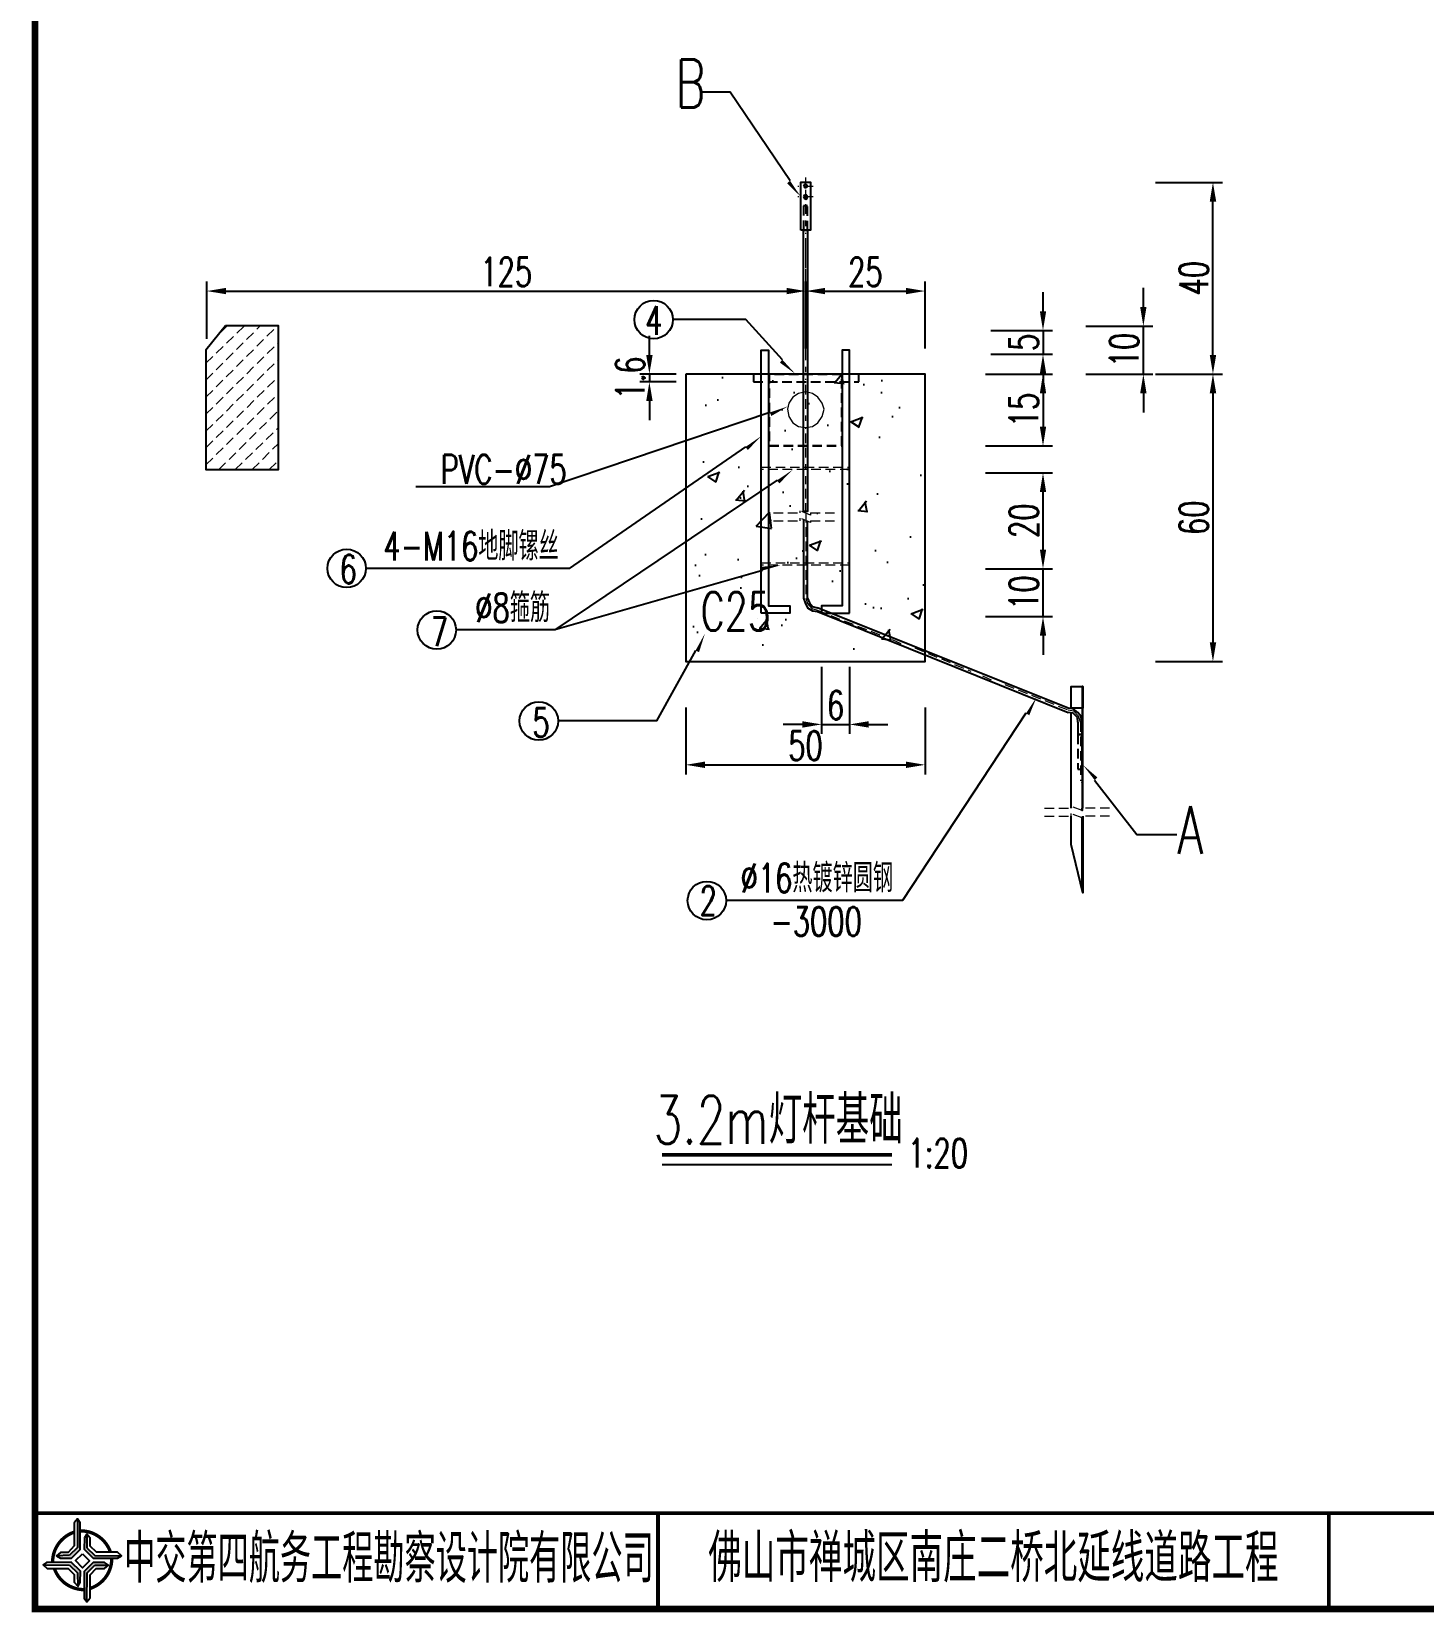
# Model space of a CAD drawing. Extents: x 12342 to 271026, y -9164 to -8044.
# Drawn here: x 14559.6 to 14704.8, y -8854.9 to -8689.9 of the extents above; entities that cross this region are included whole.
import ezdxf
from ezdxf.enums import TextEntityAlignment as Align

# ---------------------------------------------------------------- set-up
doc = ezdxf.new("R2010")
doc.units = 0
doc.header["$LTSCALE"] = 2
doc.header["$PDMODE"] = 32
doc.header["$PDSIZE"] = 0.3
doc.linetypes.add('DASHED', pattern=[0.75, 0.5, -0.25])
doc.layers.get('0').update_dxf_attribs({"linetype": 'CONTINUOUS'})
doc.layers.get('DEFPOINTS').update_dxf_attribs({"linetype": 'CONTINUOUS'})
for name, color, linetype in [('1', 251, 'DASHED'), ('1111111111', 7, 'CONTINUOUS'), ('图层1', 7, 'CONTINUOUS'), ('图框', 7, 'CONTINUOUS'), ('尺寸标注', 4, 'CONTINUOUS'), ('文字', 7, 'CONTINUOUS')]:
    doc.layers.add(name, color=color, linetype=linetype)
doc.styles.get("Standard").update_dxf_attribs({"font": 'simplex1.shx', "width": 0.7, "bigfont": 'hztxt.shx'})
doc.dimstyles.new('1：20', dxfattribs={"dimtxt": 3, "dimasz": 2, "dimexe": 1, "dimexo": 1, "dimgap": 0.5, "dimtad": 1, "dimlfac": 2, "dimrnd": 0.0095, "dimdsep": 46, "dimtxsty": 'Standard', "dimcen": 0.09, "dimclrd": 256, "dimclre": 256, "dimclrt": 256, "dimadec": 0, "dimazin": 0, "dimtfac": 1, "dimtix": 1, "dimtmove": 2, "dimatfit": 3, "dimfxl": 0, "dimtolj": 1, "dimtzin": 0, "dimarcsym": 0})

# ---------------------------------------------------------------- blocks, each defined once
blk = doc.blocks.new('tb')
at = {"lineweight": -3}
h = blk.add_hatch(color=256, dxfattribs=at)
h.paths.add_polyline_path([(-1.23, -0.13), (-3.78, -0.14), (-4.14, -0.41), (-1.4, -0.44), (-0.56, -1.24), (-0.54, -2.62), (-0.27, -2.2), (-0.26, -1.06)])
h.paths.add_polyline_path([(0.13, -1.08), (0.14, -3.86), (0.41, -4.26), (0.44, -1.24), (1.25, -0.43), (2.66, -0.43), (2.26, -0.16), (1.07, -0.15)])
h.paths.add_polyline_path([(1.08, 0.3), (3.62, 0.3), (4.02, 0.56), (1.25, 0.57), (0.43, 1.39), (0.43, 2.8), (0.16, 2.41), (0.15, 1.24)])
h.paths.add_polyline_path([(-0.28, 1.21), (-0.28, 3.99), (-0.56, 4.39), (-0.57, 1.41), (-1.38, 0.6), (-2.74, 0.56), (-2.33, 0.3), (-1.2, 0.29)])
for p, q in [((-0.56, 4.39), (-0.57, 1.41)), ((0.43, 2.8), (0.43, 1.39)), ((-1.38, 0.6), (-2.74, 0.56)), ((-0.57, 1.41), (-1.38, 0.6)), ((0.43, 1.39), (1.25, 0.57)), ((1.25, 0.57), (4.02, 0.56)), ((-4.14, -0.41), (-1.4, -0.44)), ((-1.4, -0.44), (-0.56, -1.24)), ((-0.56, -1.24), (-0.54, -2.62)), ((0.41, -4.26), (0.44, -1.24)), ((0.44, -1.24), (1.25, -0.43)), ((1.25, -0.43), (2.66, -0.43))]:
    blk.add_line(p, q, dxfattribs=at)
at = {"lineweight": -3, "flags": 128}
for points in [[(-0.9, 3.99), (-0.9, 1.58), (-1.53, 0.91), (-2.34, 0.91), (-2.74, 0.56), (-2.33, 0.3), (-1.2, 0.29), (-0.28, 1.21), (-0.28, 3.99), (-0.56, 4.39)], [(3.62, 0.92), (1.43, 0.92), (0.77, 1.54), (0.77, 2.38), (0.43, 2.8), (0.16, 2.41), (0.15, 1.24), (1.08, 0.3), (3.62, 0.3), (4.02, 0.56)], [(-0.04, 0.77), (0.68, 0.04), (-0.04, -0.69), (-0.77, 0.05)], [(-3.73, -0.76), (-1.54, -0.76), (-0.89, -1.39), (-0.89, -2.21), (-0.54, -2.62), (-0.27, -2.2), (-0.26, -1.06), (-1.23, -0.13), (-3.78, -0.14), (-4.14, -0.41)], [(0.75, -3.85), (0.75, -1.43), (1.4, -0.78), (2.26, -0.78), (2.66, -0.43), (2.26, -0.16), (1.07, -0.15), (0.13, -1.08), (0.14, -3.86), (0.41, -4.26)]]:
    blk.add_lwpolyline(points, close=True, dxfattribs=at)
at = {"lineweight": -3, "const_width": 0.35, "flags": 128}
for points in [[(2.88, 0.92, 0.324403), (-0.24, 3.15)], [(-0.9, 3.02, 0.324167), (-3.16, -0.14)], [(0.75, -2.86, 0.325418), (3.02, 0.26)], [(-2.98, -0.76, 0.322976), (0.14, -2.98)]]:
    blk.add_lwpolyline(points, format="xyb", dxfattribs=at)
blk = doc.blocks.new('*D781')
at = {"layer": 'DEFPOINTS', "color": 0}
for p in [(14640.35, -8717.01), (14577.85, -8723.01), (14640.35, -8739.51)]:
    blk.add_point(p, dxfattribs=at)
at = {"layer": '尺寸标注', "lineweight": -2}
for p, q in [((14577.85, -8722.01), (14577.85, -8716.01)), ((14640.35, -8723.01), (14640.35, -8716.01)), ((14579.85, -8717.01), (14638.35, -8717.01))]:
    blk.add_line(p, q, dxfattribs=at)
at = {"layer": '尺寸标注'}
for points in [[(14579.85, -8716.68), (14579.85, -8717.34), (14577.85, -8717.01)], [(14638.35, -8716.68), (14638.35, -8717.34), (14640.35, -8717.01)]]:
    blk.add_solid(points, dxfattribs=at)
at = {"layer": '尺寸标注', "insert": (14609.1, -8715.01), "char_height": 3, "attachment_point": 5}
blk.add_mtext('\\A1;125', dxfattribs=at)
blk = doc.blocks.new('*D782')
at = {"layer": 'DEFPOINTS', "color": 0}
for p in [(14667.78, -8705.67), (14682.83, -8705.67), (14667.78, -8725.67)]:
    blk.add_point(p, dxfattribs=at)
at = {"layer": '尺寸标注', "lineweight": -2}
for p, q in [((14676.83, -8705.67), (14683.83, -8705.67)), ((14682.83, -8723.67), (14682.83, -8707.67)), ((14676.83, -8725.67), (14683.83, -8725.67))]:
    blk.add_line(p, q, dxfattribs=at)
at = {"layer": '尺寸标注'}
for points in [[(14682.5, -8707.67), (14683.17, -8707.67), (14682.83, -8705.67)], [(14682.5, -8723.67), (14683.17, -8723.67), (14682.83, -8725.67)]]:
    blk.add_solid(points, dxfattribs=at)
at = {"layer": '尺寸标注', "insert": (14680.83, -8715.67), "char_height": 3, "attachment_point": 5, "rotation": 90}
blk.add_mtext('\\A1;40', dxfattribs=at)
blk = doc.blocks.new('*D783')
at = {"layer": 'DEFPOINTS', "color": 0}
for p in [(14667.78, -8725.67), (14667.78, -8755.67), (14682.83, -8755.67)]:
    blk.add_point(p, dxfattribs=at)
at = {"layer": '尺寸标注', "lineweight": -2}
for p, q in [((14676.83, -8725.67), (14683.83, -8725.67)), ((14682.83, -8727.67), (14682.83, -8753.67)), ((14676.83, -8755.67), (14683.83, -8755.67))]:
    blk.add_line(p, q, dxfattribs=at)
at = {"layer": '尺寸标注'}
for points in [[(14682.5, -8727.67), (14683.17, -8727.67), (14682.83, -8725.67)], [(14682.5, -8753.67), (14683.17, -8753.67), (14682.83, -8755.67)]]:
    blk.add_solid(points, dxfattribs=at)
at = {"layer": '尺寸标注', "insert": (14680.83, -8740.67), "char_height": 3, "attachment_point": 5, "rotation": 90}
blk.add_mtext('\\A1;60', dxfattribs=at)
blk = doc.blocks.new('*D790')
at = {"layer": 'DEFPOINTS', "color": 0}
for p in [(14652.8, -8725.67), (14652.8, -8733.17), (14665.1, -8733.17)]:
    blk.add_point(p, dxfattribs=at)
at = {"layer": '尺寸标注', "lineweight": -2}
for p, q in [((14659.1, -8725.67), (14666.1, -8725.67)), ((14665.1, -8727.67), (14665.1, -8731.17)), ((14659.1, -8733.17), (14666.1, -8733.17))]:
    blk.add_line(p, q, dxfattribs=at)
at = {"layer": '尺寸标注'}
for points in [[(14664.77, -8727.67), (14665.43, -8727.67), (14665.1, -8725.67)], [(14664.77, -8731.17), (14665.43, -8731.17), (14665.1, -8733.17)]]:
    blk.add_solid(points, dxfattribs=at)
at = {"layer": '尺寸标注', "insert": (14663.1, -8729.42), "char_height": 3, "attachment_point": 5, "rotation": 90}
blk.add_mtext('\\A1;15', dxfattribs=at)
blk = doc.blocks.new('*D791')
at = {"layer": 'DEFPOINTS', "color": 0}
for p in [(14652.8, -8745.98), (14665.1, -8745.98), (14652.8, -8750.98)]:
    blk.add_point(p, dxfattribs=at)
at = {"layer": '尺寸标注', "lineweight": -2}
for p, q in [((14665.1, -8743.98), (14665.1, -8741.98)), ((14659.1, -8745.98), (14666.1, -8745.98)), ((14665.1, -8750.98), (14665.1, -8745.98)), ((14659.1, -8750.98), (14666.1, -8750.98)), ((14665.1, -8752.98), (14665.1, -8754.98))]:
    blk.add_line(p, q, dxfattribs=at)
at = {"layer": '尺寸标注'}
for points in [[(14664.77, -8743.98), (14665.43, -8743.98), (14665.1, -8745.98)], [(14664.77, -8752.98), (14665.43, -8752.98), (14665.1, -8750.98)]]:
    blk.add_solid(points, dxfattribs=at)
at = {"layer": '尺寸标注', "insert": (14663.1, -8748.48), "char_height": 3, "attachment_point": 5, "rotation": 90}
blk.add_mtext('\\A1;10', dxfattribs=at)
blk = doc.blocks.new('*D784')
at = {"layer": 'DEFPOINTS', "color": 0}
for p in [(14652.8, -8735.98), (14665.1, -8735.98), (14652.8, -8745.98)]:
    blk.add_point(p, dxfattribs=at)
at = {"layer": '尺寸标注', "lineweight": -2}
for p, q in [((14659.1, -8735.98), (14666.1, -8735.98)), ((14665.1, -8743.98), (14665.1, -8737.98)), ((14659.1, -8745.98), (14666.1, -8745.98))]:
    blk.add_line(p, q, dxfattribs=at)
at = {"layer": '尺寸标注'}
for points in [[(14664.77, -8737.98), (14665.43, -8737.98), (14665.1, -8735.98)], [(14664.77, -8743.98), (14665.43, -8743.98), (14665.1, -8745.98)]]:
    blk.add_solid(points, dxfattribs=at)
at = {"layer": '尺寸标注', "insert": (14663.1, -8740.98), "char_height": 3, "attachment_point": 5, "rotation": 90}
blk.add_mtext('\\A1;20', dxfattribs=at)
blk = doc.blocks.new('*D785')
at = {"layer": 'DEFPOINTS', "color": 0}
for p in [(14663.1, -8720.67), (14675.57, -8720.67), (14663.1, -8725.67)]:
    blk.add_point(p, dxfattribs=at)
at = {"layer": '尺寸标注', "lineweight": -2}
for p, q in [((14675.57, -8718.67), (14675.57, -8716.67)), ((14669.57, -8720.67), (14676.57, -8720.67)), ((14675.57, -8725.67), (14675.57, -8720.67)), ((14669.57, -8725.67), (14676.57, -8725.67)), ((14675.57, -8727.67), (14675.57, -8729.67))]:
    blk.add_line(p, q, dxfattribs=at)
at = {"layer": '尺寸标注'}
for points in [[(14675.24, -8718.67), (14675.9, -8718.67), (14675.57, -8720.67)], [(14675.24, -8727.67), (14675.9, -8727.67), (14675.57, -8725.67)]]:
    blk.add_solid(points, dxfattribs=at)
at = {"layer": '尺寸标注', "insert": (14673.57, -8723.17), "char_height": 3, "attachment_point": 5, "rotation": 90}
blk.add_mtext('\\A1;10', dxfattribs=at)
blk = doc.blocks.new('*D786')
at = {"layer": 'DEFPOINTS', "color": 0}
for p in [(14658.66, -8721.11), (14658.66, -8723.61), (14665.1, -8723.61)]:
    blk.add_point(p, dxfattribs=at)
at = {"layer": '尺寸标注', "lineweight": -2}
for p, q in [((14665.1, -8719.11), (14665.1, -8717.11)), ((14659.66, -8721.11), (14666.1, -8721.11)), ((14665.1, -8721.11), (14665.1, -8723.61)), ((14659.66, -8723.61), (14666.1, -8723.61)), ((14665.1, -8725.61), (14665.1, -8727.61))]:
    blk.add_line(p, q, dxfattribs=at)
at = {"layer": '尺寸标注'}
for points in [[(14664.77, -8719.11), (14665.43, -8719.11), (14665.1, -8721.11)], [(14664.77, -8725.61), (14665.43, -8725.61), (14665.1, -8723.61)]]:
    blk.add_solid(points, dxfattribs=at)
at = {"layer": '尺寸标注', "insert": (14663.1, -8722.36), "char_height": 3, "attachment_point": 5, "rotation": 90}
blk.add_mtext('\\A1;5', dxfattribs=at)
blk = doc.blocks.new('*D792')
at = {"layer": 'DEFPOINTS', "color": 0}
for p in [(14627.83, -8755.65), (14652.8, -8755.65), (14652.8, -8766.45)]:
    blk.add_point(p, dxfattribs=at)
at = {"layer": '尺寸标注', "lineweight": -2}
for p, q in [((14627.83, -8760.45), (14627.83, -8767.45)), ((14652.8, -8760.45), (14652.8, -8767.45)), ((14629.83, -8766.45), (14650.8, -8766.45))]:
    blk.add_line(p, q, dxfattribs=at)
at = {"layer": '尺寸标注'}
for points in [[(14629.83, -8766.11), (14629.83, -8766.78), (14627.83, -8766.45)], [(14650.8, -8766.11), (14650.8, -8766.78), (14652.8, -8766.45)]]:
    blk.add_solid(points, dxfattribs=at)
at = {"layer": '尺寸标注', "insert": (14640.32, -8764.45), "char_height": 3, "attachment_point": 5}
blk.add_mtext('\\A1;50', dxfattribs=at)
blk = doc.blocks.new('*D793')
at = {"layer": 'DEFPOINTS', "color": 0}
for p in [(14642, -8749.87), (14644.92, -8749.87), (14644.92, -8762.23)]:
    blk.add_point(p, dxfattribs=at)
at = {"layer": '尺寸标注', "lineweight": -2}
for p, q in [((14642, -8756.23), (14642, -8763.23)), ((14644.92, -8756.23), (14644.92, -8763.23)), ((14640, -8762.23), (14638, -8762.23)), ((14642, -8762.23), (14644.92, -8762.23)), ((14646.92, -8762.23), (14648.92, -8762.23))]:
    blk.add_line(p, q, dxfattribs=at)
at = {"layer": '尺寸标注'}
for points in [[(14640, -8761.9), (14640, -8762.57), (14642, -8762.23)], [(14646.92, -8761.9), (14646.92, -8762.57), (14644.92, -8762.23)]]:
    blk.add_solid(points, dxfattribs=at)
at = {"layer": '尺寸标注', "insert": (14643.46, -8760.23), "char_height": 3, "attachment_point": 5}
blk.add_mtext('\\A1;6', dxfattribs=at)
blk = doc.blocks.new('*D794')
at = {"layer": 'DEFPOINTS', "color": 0}
for p in [(14627.83, -8725.67), (14624.03, -8726.49), (14627.83, -8726.49)]:
    blk.add_point(p, dxfattribs=at)
at = {"layer": '尺寸标注', "lineweight": -2}
for p, q in [((14624.03, -8723.67), (14624.03, -8721.67)), ((14626.83, -8725.67), (14623.03, -8725.67)), ((14624.03, -8725.67), (14624.03, -8726.49)), ((14626.83, -8726.49), (14623.03, -8726.49)), ((14624.03, -8728.49), (14624.03, -8730.49))]:
    blk.add_line(p, q, dxfattribs=at)
at = {"layer": '尺寸标注'}
for points in [[(14623.7, -8723.67), (14624.37, -8723.67), (14624.03, -8725.67)], [(14623.7, -8728.49), (14624.37, -8728.49), (14624.03, -8726.49)]]:
    blk.add_solid(points, dxfattribs=at)
at = {"layer": '尺寸标注', "insert": (14622.03, -8726.08), "char_height": 3, "attachment_point": 5, "rotation": 90}
blk.add_mtext('\\A1;1.6', dxfattribs=at)
blk = doc.blocks.new('*D795')
at = {"layer": 'DEFPOINTS', "color": 0}
for p in [(14652.8, -8717.01), (14640.35, -8720.39), (14652.8, -8725.67)]:
    blk.add_point(p, dxfattribs=at)
at = {"layer": '尺寸标注', "lineweight": -2}
for p, q in [((14640.35, -8719.39), (14640.35, -8716.01)), ((14652.8, -8723.01), (14652.8, -8716.01)), ((14642.35, -8717.01), (14650.8, -8717.01))]:
    blk.add_line(p, q, dxfattribs=at)
at = {"layer": '尺寸标注'}
for points in [[(14642.35, -8716.68), (14642.35, -8717.34), (14640.35, -8717.01)], [(14650.8, -8716.68), (14650.8, -8717.34), (14652.8, -8717.01)]]:
    blk.add_solid(points, dxfattribs=at)
at = {"layer": '尺寸标注', "insert": (14646.57, -8715.01), "char_height": 3, "attachment_point": 5}
blk.add_mtext('\\A1;25', dxfattribs=at)
blk = doc.blocks.new('DIM')
at = {"color": 4}
blk.add_lwpolyline([(-1, -0.1, 0.2, 0, 0), (0, 0, 0, 0, 0)], format="xyseb", dxfattribs=at)

msp = doc.modelspace()

# ---------------------------------------------------------------- hatches: boundary and pattern name
at = {"layer": '图框', "linetype": 'Continuous'}
h = msp.add_hatch(dxfattribs=at)
h.set_pattern_fill('AR-CONC', color=8, scale=0.07, style=0)
h.set_pattern_definition([(50, (1226.772, 0), (12.752927, -1.115736), [1.3335, -14.6685]), (355, (1226.772, 0), (-2.466998, 13.373965), [1.0668, -11.7348]), (100.451, (1227.835, -0.093), (10.285975, 12.258168), [1.1333, -12.4663]), (46.1842, (1226.772, 3.556), (18.975533, -2.942963), [2.00025, -22.00275]), (96.6356, (1228.353, 3.31), (16.618296, 17.319789), [1.69995, -18.69945]), (351.184, (1226.772, 3.556), (16.618322, 17.319758), [1.6002, -17.6022]), (21, (1228.55, 2.667), (10.6130416, -7.158586), [1.3335, -14.6685]), (326, (1228.55, 2.667), (4.326142, 12.893158), [1.0668, -11.7348]), (71.4514, (1229.435, 2.07), (14.939154, 5.7346), [1.1333, -12.4663]), (37.5, (1226.772, 0), (0.2162022, 5.9188527), [0, -11.59256, 0, -11.9126, 0, -11.77925]), (7.5, (1226.772, 0), (4.6773764, 7.0126402), [0, -6.79196, 0, -11.32586, 0, -4.48945]), (327.5, (1222.8073, 0), (9.4913417, -0.4010121), [0, -4.445, 0, -13.8684, 0, -18.4023]), (317.5, (1221.029, 0), (10.3690427, 1.7798544), [0, -5.7785, 0, -9.21004, 0, -13.0683])])
h.paths.add_polyline_path([(14627.831431, -8725.666592), (14627.831431, -8755.653886), (14652.799664, -8755.653886), (14652.799664, -8725.666592)])

# ---------------------------------------------------------------- linework, layer by layer
at = {"layer": '1', "color": 0, "lineweight": 5}
for points in [[(14641.109702, -8706.098612), (14639.521392, -8706.098612)], [(14640.347314, -8708.95757), (14640.347314, -8705.145626)], [(14641.109702, -8707.178663), (14639.521392, -8707.178663)], [(14640.347314, -8710.228218), (14640.347314, -8709.656427)], [(14640.347314, -8714.040163), (14640.347314, -8710.927075)], [(14640.347314, -8715.310811), (14640.347314, -8714.739019)], [(14640.347314, -8719.122755), (14640.347314, -8716.009667)], [(14640.347314, -8720.393403), (14640.347314, -8719.821611)], [(14640.347314, -8724.205347), (14640.347314, -8721.092259)], [(14640.347314, -8725.475995), (14640.347314, -8724.904203)], [(14640.347314, -8729.287939), (14640.347314, -8726.174851)], [(14640.347314, -8730.558587), (14640.347314, -8729.986795)], [(14640.347314, -8734.370531), (14640.347314, -8731.257443)], [(14640.347314, -8735.641179), (14640.347314, -8735.069387)], [(14640.347314, -8740.15198), (14640.347314, -8736.340035)], [(14640.347314, -8740.15198), (14640.347314, -8749.046516), (14640.537911, -8749.618307), (14640.982638, -8750.126567), (14641.554429, -8750.317164), (14648.161799, -8752.921992)], [(14649.368915, -8753.366719), (14650.512498, -8753.874978)], [(14651.719614, -8754.256173), (14657.564594, -8756.670404)], [(14658.77171, -8757.178663), (14659.915293, -8757.686922)], [(14661.122409, -8758.068117), (14667.729779, -8760.736478)], [(14669.000427, -8762.007126), (14668.80983, -8761.371802), (14668.30157, -8760.863542), (14667.729779, -8760.736478)], [(14669.000427, -8762.007126), (14669.000427, -8768.106236)]]:
    msp.add_lwpolyline(points, dxfattribs=at)
at = {"layer": '1', "color": 0, "lineweight": 25}
for points in [[(14640.537911, -8706.098612), (14640.474378, -8705.908015), (14640.347314, -8705.844483), (14640.220249, -8705.908015), (14640.093184, -8706.098612), (14640.220249, -8706.162145), (14640.347314, -8706.225677), (14640.474378, -8706.162145), (14640.537911, -8706.098612)], [(14640.537911, -8707.178663), (14640.474378, -8706.988066), (14640.220249, -8706.988066), (14640.093184, -8707.178663), (14640.220249, -8707.36926), (14640.347314, -8707.432793), (14640.474378, -8707.36926), (14640.537911, -8707.178663)], [(14640.093184, -8708.131649), (14640.093184, -8710.672945), (14640.537911, -8710.672945), (14640.537911, -8708.131649), (14640.093184, -8708.131649)], [(14634.883527, -8725.666592), (14634.883527, -8726.492513)], [(14645.874633, -8726.492513), (14645.874633, -8725.666592)], [(14634.883527, -8726.492513), (14645.874633, -8726.492513)], [(14668.746297, -8762.007126), (14668.682765, -8761.498866), (14668.238038, -8761.05414), (14667.729779, -8760.990607)], [(14669.191024, -8766.899121), (14669.191024, -8763.277774), (14668.746297, -8763.277774), (14668.746297, -8766.899121), (14669.191024, -8766.899121)]]:
    msp.add_lwpolyline(points, dxfattribs=at)
at = {"layer": '1', "color": 0, "lineweight": 9}
for points in [[(14640.347314, -8723.633555), (14640.347314, -8711.498866)], [(14577.767898, -8724.523009), (14581.770439, -8720.647532)], [(14577.767898, -8726.301916), (14583.422282, -8720.647532)], [(14577.767898, -8728.080823), (14585.201189, -8720.647532)], [(14579.292676, -8721.346389), (14579.991532, -8720.647532)], [(14577.767898, -8729.859731), (14585.328254, -8722.362907)], [(14577.767898, -8731.638638), (14585.328254, -8724.141814)], [(14577.767898, -8733.354013), (14585.328254, -8725.920722)], [(14577.767898, -8735.13292), (14585.328254, -8727.699629)], [(14642.253286, -8729.351471), (14642.062688, -8728.716147), (14641.617962, -8728.080823), (14641.04617, -8727.699629), (14640.347314, -8727.509032), (14639.584925, -8727.699629), (14639.013133, -8728.080823), (14638.568406, -8728.716147), (14638.441342, -8729.351471), (14638.568406, -8730.11386), (14639.013133, -8730.749184), (14639.584925, -8731.130379), (14640.347314, -8731.257443), (14641.04617, -8731.130379), (14641.617962, -8730.749184), (14642.062688, -8730.11386), (14642.253286, -8729.351471)], [(14579.102079, -8735.641179), (14585.328254, -8729.478536)], [(14580.817453, -8735.641179), (14585.328254, -8731.257443)], [(14582.596361, -8735.641179), (14585.328254, -8732.909286)], [(14584.375268, -8735.641179), (14585.328254, -8734.688193)], [(14635.709448, -8735.641179), (14635.709448, -8735.387049), (14644.921647, -8735.387049), (14644.921647, -8735.641179), (14635.709448, -8735.641179)], [(14636.725967, -8740.977901), (14636.725967, -8740.914368)], [(14636.980096, -8740.15198), (14639.775522, -8740.15198), (14639.775522, -8739.961382)], [(14636.980096, -8740.977901), (14639.775522, -8740.977901), (14639.775522, -8740.723771)], [(14640.855573, -8740.15198), (14640.855573, -8740.406109), (14639.775522, -8739.961382)], [(14640.855573, -8740.977901), (14640.855573, -8741.168498), (14639.775522, -8740.723771)], [(14640.855573, -8740.15198), (14643.778063, -8740.15198)], [(14640.855573, -8740.977901), (14643.778063, -8740.977901)], [(14641.554429, -8740.279044), (14641.554429, -8740.215512)], [(14635.709448, -8745.615766), (14635.709448, -8745.361636), (14644.921647, -8745.361636), (14644.921647, -8745.615766), (14635.709448, -8745.615766)], [(14669.191024, -8758.512844), (14669.254556, -8758.322246)], [(14669.191024, -8758.766973), (14669.254556, -8758.576376)], [(14669.191024, -8759.021103), (14669.254556, -8758.95757)], [(14669.191024, -8759.338765), (14669.254556, -8759.2117)], [(14669.191024, -8759.592894), (14669.254556, -8759.46583)], [(14669.191024, -8759.847024), (14669.254556, -8759.783492)], [(14669.191024, -8760.101154), (14669.254556, -8760.037621)], [(14669.191024, -8760.482348), (14669.254556, -8760.291751)], [(14669.191024, -8760.736478), (14669.254556, -8760.609413)], [(14669.191024, -8760.990607), (14669.254556, -8760.863542)], [(14669.191024, -8761.308269), (14669.254556, -8761.117672)], [(14669.191024, -8761.562399), (14669.254556, -8761.498866)], [(14669.191024, -8761.816528), (14669.254556, -8761.752996)], [(14669.191024, -8762.134191), (14669.254556, -8762.007126)], [(14669.191024, -8762.38832), (14669.254556, -8762.261255)], [(14669.191024, -8762.64245), (14669.254556, -8762.578917)], [(14669.191024, -8763.023644), (14669.254556, -8762.833047)], [(14669.191024, -8763.277774), (14669.254556, -8763.087177)], [(14669.191024, -8763.531903), (14669.254556, -8763.404839)], [(14669.191024, -8763.849565), (14669.254556, -8763.658968)], [(14669.191024, -8764.103695), (14669.254556, -8763.913098)], [(14669.191024, -8764.357825), (14669.254556, -8764.294292)], [(14669.191024, -8764.611954), (14669.254556, -8764.548422)], [(14669.191024, -8764.929616), (14669.254556, -8764.802551)], [(14669.191024, -8765.183746), (14669.254556, -8765.120213)], [(14669.191024, -8765.437875), (14669.254556, -8765.374343)], [(14669.191024, -8765.81907), (14669.254556, -8765.628473)], [(14669.191024, -8766.073199), (14669.254556, -8765.946135)], [(14669.191024, -8766.327329), (14669.254556, -8766.200264)], [(14669.191024, -8766.644991), (14669.254556, -8766.454394)], [(14669.191024, -8766.899121), (14669.254556, -8766.835588)], [(14669.191024, -8767.15325), (14669.254556, -8767.089718)], [(14669.191024, -8767.470912), (14669.254556, -8767.343847)], [(14669.191024, -8767.725042), (14669.254556, -8767.597977)], [(14669.191024, -8767.979171), (14669.254556, -8767.915639)], [(14669.191024, -8768.614495), (14669.254556, -8768.423898)], [(14669.191024, -8768.868625), (14669.254556, -8768.74156)], [(14669.191024, -8769.186287), (14669.254556, -8768.99569)], [(14665.252015, -8770.965194), (14668.047441, -8770.965194), (14668.047441, -8770.774597)], [(14669.191024, -8770.965194), (14669.191024, -8771.219324), (14668.047441, -8770.774597)], [(14669.191024, -8769.440417), (14669.254556, -8769.249819)], [(14669.191024, -8769.694546), (14669.254556, -8769.631014)], [(14669.191024, -8769.948676), (14669.254556, -8769.885143)], [(14669.191024, -8770.266338), (14669.254556, -8770.139273)], [(14669.191024, -8770.520468), (14669.254556, -8770.456935)], [(14669.191024, -8770.774597), (14669.254556, -8770.711065)], [(14665.252015, -8771.791116), (14668.047441, -8771.791116), (14668.047441, -8771.536986)], [(14669.191024, -8771.791116), (14669.191024, -8771.981713), (14668.047441, -8771.536986)], [(14672.049982, -8770.965194), (14669.191024, -8770.965194)], [(14669.191024, -8771.155792), (14669.191024, -8771.028727)], [(14672.049982, -8771.791116), (14669.191024, -8771.791116)], [(14669.191024, -8772.17231), (14669.254556, -8771.981713)], [(14669.191024, -8772.42644), (14669.254556, -8772.299375)], [(14669.254556, -8770.965194), (14669.254556, -8770.901662)], [(14669.191024, -8772.680569), (14669.254556, -8772.553504)], [(14669.191024, -8772.998231), (14669.254556, -8772.807634)], [(14669.191024, -8773.252361), (14669.254556, -8773.061764)], [(14669.191024, -8773.50649), (14669.254556, -8773.442958)], [(14669.191024, -8774.078282), (14669.254556, -8773.951217)], [(14669.191024, -8774.332412), (14669.254556, -8774.268879)], [(14669.191024, -8774.713606), (14669.254556, -8774.523009)], [(14669.191024, -8774.967736), (14669.254556, -8774.777138)], [(14669.191024, -8775.221865), (14669.254556, -8775.0948)], [(14669.191024, -8775.475995), (14669.254556, -8775.34893)], [(14669.191024, -8775.793657), (14669.254556, -8775.60306)], [(14669.191024, -8776.047786), (14669.254556, -8775.984254)], [(14669.191024, -8776.301916), (14669.254556, -8776.238384)], [(14669.191024, -8776.619578), (14669.254556, -8776.492513)], [(14669.191024, -8776.873708), (14669.254556, -8776.810175)], [(14669.191024, -8777.127837), (14669.254556, -8777.064305)], [(14669.191024, -8777.509032), (14669.254556, -8777.318434)], [(14669.191024, -8777.763161), (14669.254556, -8777.636096)], [(14669.191024, -8778.017291), (14669.254556, -8777.890226)], [(14669.191024, -8778.334953), (14669.254556, -8778.144356)], [(14669.191024, -8778.589082), (14669.254556, -8778.398485)], [(14669.191024, -8778.843212), (14669.254556, -8778.77968)], [(14669.191024, -8779.160874), (14669.254556, -8779.033809)], [(14669.191024, -8779.351471), (14669.254556, -8779.287939)], [(14669.254556, -8779.605601), (14669.254556, -8779.542069)]]:
    msp.add_lwpolyline(points, dxfattribs=at)
at = {"layer": '1', "color": 0, "lineweight": 30}
msp.add_lwpolyline([(14636.53537, -8725.666592), (14636.53537, -8733.163415), (14644.095725, -8733.163415), (14644.095725, -8725.666592), (14636.53537, -8725.666592)], dxfattribs=at)
at = {"layer": '图层1', "color": 4}
for points in [[(14638.71894, -8705.521755), (14632.461298, -8696.265258), (14629.394432, -8696.265258)], [(14637.923827, -8724.18979), (14634.086483, -8719.988044), (14626.48636, -8719.988044)], [(14636.609788, -8729.673066), (14613.591837, -8737.437559), (14599.671606, -8737.437559)], [(14634.062768, -8733.274144), (14615.643295, -8745.971124), (14594.45077, -8745.951831)], [(14637.350748, -8736.758367), (14614.162645, -8752.374588), (14603.858346, -8752.374626)], [(14628.85373, -8754.507146), (14624.77616, -8761.872063), (14614.501939, -8761.872063)], [(14663.325533, -8761.072257), (14650.445522, -8780.616022), (14632.032974, -8780.613972)], [(14670.480993, -8768.034221), (14674.89622, -8773.721671), (14679.065156, -8773.721671)]]:
    msp.add_lwpolyline(points, dxfattribs=at)
at = {"layer": '图层1', "color": 4, "extrusion": (0, 0, -1)}
msp.add_lwpolyline([(-14635.833694, -8746.166546), (-14614.162645, -8752.374588)], dxfattribs=at)
at = {"layer": '图层1'}
for centre in [(14624.480194, -8719.988044), (14592.444605, -8745.951831), (14601.85218, -8752.374626), (14612.495774, -8761.872063), (14630.026808, -8780.613199)]:
    msp.add_circle(centre, 2.006166, dxfattribs=at)
at = {"layer": '图框'}
for points, const_width in [([(14939.923771, -8577.543704), (14559.923771, -8577.543704), (14559.923771, -8854.543704), (14939.923771, -8854.543704), (14939.923771, -8577.543704)], 0.7), ([(14559.923771, -8844.543704), (14939.923771, -8844.543704)], 0.4), ([(14624.923771, -8844.543704), (14624.923771, -8854.543704)], 0.4), ([(14694.923771, -8854.543704), (14694.923771, -8844.543704)], 0.4)]:
    msp.add_lwpolyline(points, dxfattribs=dict(at, const_width=const_width))
at = {"layer": '图框', "color": 1}
for points in [[(14639.839054, -8710.672945), (14639.839054, -8705.653886), (14640.855573, -8705.653886), (14640.855573, -8710.672945), (14639.839054, -8710.672945)], [(14640.093184, -8740.024915), (14640.093184, -8710.672945), (14640.537911, -8710.672945), (14640.537911, -8740.024915), (14640.093184, -8740.024915)], [(14579.800935, -8720.647532), (14577.767898, -8723.188828), (14577.767898, -8735.641179), (14585.328254, -8735.641179), (14585.328254, -8720.647532), (14579.800935, -8720.647532)], [(14635.709448, -8750.634826), (14635.709448, -8723.188828), (14636.471837, -8723.188828), (14636.471837, -8749.872437), (14638.695471, -8749.872437), (14638.695471, -8750.634826), (14635.709448, -8750.634826)], [(14644.921647, -8750.634826), (14644.921647, -8723.188828), (14644.159258, -8723.188828), (14644.159258, -8749.872437), (14641.999156, -8749.872437), (14641.999156, -8750.634826), (14644.921647, -8750.634826)], [(14627.831431, -8725.666592), (14627.831431, -8755.653886), (14652.799664, -8755.653886), (14652.799664, -8725.666592), (14627.831431, -8725.666592)], [(14640.093184, -8740.914368), (14640.093184, -8749.046516), (14640.283781, -8749.554775), (14640.537911, -8750.063034), (14641.04617, -8750.380696), (14641.554429, -8750.444229), (14667.729779, -8760.990607)], [(14640.537911, -8749.046516), (14640.537911, -8741.041433)], [(14640.537911, -8749.046516), (14640.728508, -8749.554775), (14641.04617, -8749.935969), (14641.554429, -8750.063034)], [(14668.746297, -8762.007126), (14668.746297, -8763.277774), (14669.191024, -8763.277774), (14669.191024, -8762.007126), (14669.063959, -8761.371802), (14668.746297, -8760.990607), (14668.238038, -8760.609413), (14667.729779, -8760.54588), (14641.554429, -8750.063034)], [(14668.047441, -8760.54588), (14668.047441, -8758.258714), (14669.254556, -8758.258714), (14669.254556, -8760.54588), (14668.047441, -8760.54588)], [(14669.254556, -8770.965194), (14669.254556, -8758.258714), (14669.191024, -8758.258714), (14669.191024, -8771.219324), (14669.191024, -8770.965194), (14669.254556, -8770.965194)], [(14668.047441, -8770.965194), (14668.047441, -8760.990607)], [(14669.191024, -8768.360366), (14669.254556, -8768.169769)], [(14669.254556, -8771.791116), (14669.254556, -8779.796198), (14668.047441, -8774.777138), (14668.047441, -8771.791116)], [(14669.254556, -8771.791116), (14669.254556, -8779.796198), (14669.191024, -8779.287939), (14669.191024, -8771.981713)], [(14669.191024, -8773.824152), (14669.254556, -8773.697088)]]:
    msp.add_lwpolyline(points, dxfattribs=at)
at = {"layer": '文字'}
msp.add_line((14625.351124, -8808.152867), (14649.338288, -8808.152867), dxfattribs=at)
at = {"layer": '文字', "const_width": 0.4}
msp.add_lwpolyline([(14625.351124, -8807.152867), (14649.338288, -8807.152867)], dxfattribs=at)

# ---------------------------------------------------------------- block references
at = {"layer": '图层1', "yscale": 2, "zscale": 2}
for p, xscale, rotation in [((14639.839054, -8707.178663), 1.999999999999984, 304.0597548049687), ((14639.272551, -8725.666592), 2.000000000000017, 312.4046223299985), ((14638.504874, -8729.033809), 1.999999999999978, 18.64045239604861), ((14635.709448, -8732.139048), 2.000000000000007, 34.57941763530329), ((14639.00963, -8735.641179), 1.999999999999983, 33.95862373055281), ((14629.822464, -8752.757416), 2, 61.02899473070335), ((14664.426094, -8759.402297), 1.99999999999999, 56.61374770714461)]:
    msp.add_blockref('DIM', p, dxfattribs=dict(at, xscale=xscale, rotation=rotation))
at = {"layer": '图层1', "extrusion": (0, 0, -1), "xscale": 2.000000000000004, "yscale": 2, "zscale": 2, "rotation": 164.0147359766022}
msp.add_blockref('DIM', (-14637.756359, -8745.615766), dxfattribs=at)
at = {"layer": '图层1', "color": 4, "xscale": 1.999999999999981, "yscale": 2, "zscale": 2, "rotation": 127.8225665910526}
msp.add_blockref('DIM', (14669.254556, -8766.454394), dxfattribs=at)
at = {"layer": '图框', "lineweight": -3}
msp.add_blockref('tb', (14564.919504, -8849.538367), dxfattribs=at)

# ---------------------------------------------------------------- texts
at = {"layer": '1111111111', "color": 7, "width": 0.7}
for s, height, p in [('B', 5, (14626.745699, -8697.838199)), ('4', 3, (14623.601655, -8721.574701)), ('PVC-%%C75', 3, (14602.260931, -8737.114463)), ('4-M16地脚镙丝', 3, (14596.279308, -8745.129237)), ('6', 3, (14591.713075, -8747.520569)), ('%%C8箍筋', 3, (14605.86417, -8751.553491)), ('7', 3, (14601.224378, -8754.072898)), ('5', 3, (14611.837408, -8763.519259)), ('A', 5, (14679.124464, -8775.74967)), ('%%C16热镀锌圆钢', 3, (14633.551395, -8779.759274)), ('2', 3, (14629.272631, -8782.120464)), ('-3000', 3, (14636.654271, -8784.294128))]:
    msp.add_text(s, height=height, dxfattribs=at).set_placement(p)
at = {"layer": '1111111111', "color": 1, "width": 0.7}
msp.add_text('C25', height=4, dxfattribs=at).set_placement((14629.372692, -8752.44807))
at = {"layer": '图框'}
for s, width, p in [('中交第四航务工程勘察设计院有限公司', 0.65, (14596.854611, -8849.295261)), ('佛山市禅城区南庄二桥北延线道路工程', 0.7, (14659.923771, -8849.229003))]:
    msp.add_text(s, height=5, dxfattribs=dict(at, width=width)).set_placement(p, align=Align.MIDDLE_CENTER)
at = {"layer": '文字', "width": 0.7}
for s, height, p in [('3.2m灯杆基础', 5, (14637.470254, -8803.497521)), ('1:20', 3, (14654.126155, -8806.974965))]:
    msp.add_text(s, height=height, dxfattribs=at).set_placement(p, align=Align.MIDDLE_CENTER)

# ---------------------------------------------------------------- dimensions: what is measured, and where the dimension line sits
at = {"layer": '尺寸标注'}
for base, p1, p2, picture, middle in [((14682.833603, -8705.666592), (14667.78405, -8725.666592), (14667.78405, -8705.666592), '*D782', (14680.833603, -8715.666592)), ((14665.101189, -8723.610052), (14658.664685, -8721.110052), (14658.664685, -8723.610052), '*D786', (14663.101189, -8722.360052)), ((14675.571072, -8720.666592), (14663.099283, -8725.666592), (14663.099283, -8720.666592), '*D785', (14673.571072, -8723.166592)), ((14665.099283, -8733.166592), (14652.799664, -8725.666592), (14652.799664, -8733.166592), '*D790', (14663.099283, -8729.416592)), ((14682.833603, -8755.666592), (14667.78405, -8725.666592), (14667.78405, -8755.666592), '*D783', (14680.833603, -8740.666592)), ((14665.099283, -8735.980969), (14652.799664, -8745.980969), (14652.799664, -8735.980969), '*D784', (14663.099283, -8740.980969))]:
    dim = msp.add_linear_dim(base=base, p1=p1, p2=p2, angle=90, dimstyle='1：20', dxfattribs=at)
    dim.commit()
    dim.dimension.update_dxf_attribs({"geometry": picture, "text_midpoint": middle})
for base, p1, p2, text, picture, middle in [((14640.347314, -8717.009667), (14577.853626, -8723.009667), (14640.347314, -8739.507597), '125', '*D781', (14609.10047, -8715.009667)), ((14652.799664, -8717.009667), (14640.347314, -8720.393403), (14652.799664, -8725.666592), '25', '*D795', (14646.573489, -8715.009667)), ((14644.921647, -8762.231961), (14641.999156, -8749.872437), (14644.921647, -8749.872437), '6', '*D793', (14643.460401, -8760.231961)), ((14652.799664, -8766.445112), (14627.831431, -8755.653886), (14652.799664, -8755.653886), '50', '*D792', (14640.315547, -8764.445112))]:
    dim = msp.add_linear_dim(base=base, p1=p1, p2=p2, text=text, dimstyle='1：20', dxfattribs=at)
    dim.commit()
    dim.dimension.update_dxf_attribs({"geometry": picture, "text_midpoint": middle})
dim = msp.add_linear_dim(base=(14624.034388, -8726.492513), p1=(14627.831431, -8725.666592), p2=(14627.831431, -8726.492513), angle=90, text='1.6', dimstyle='1：20', dxfattribs=at)
dim.commit()
dim.dimension.update_dxf_attribs({"geometry": '*D794', "text_midpoint": (14622.034388, -8726.079553)})
dim = msp.add_aligned_dim(p1=(14652.799664, -8750.980969), p2=(14652.799664, -8745.980969), distance=-12.299619, dimstyle='1：20', dxfattribs=at)
dim.commit()
dim.dimension.update_dxf_attribs({"geometry": '*D791', "text_midpoint": (14663.099283, -8748.480969)})

doc.saveas('drawing.dxf')
